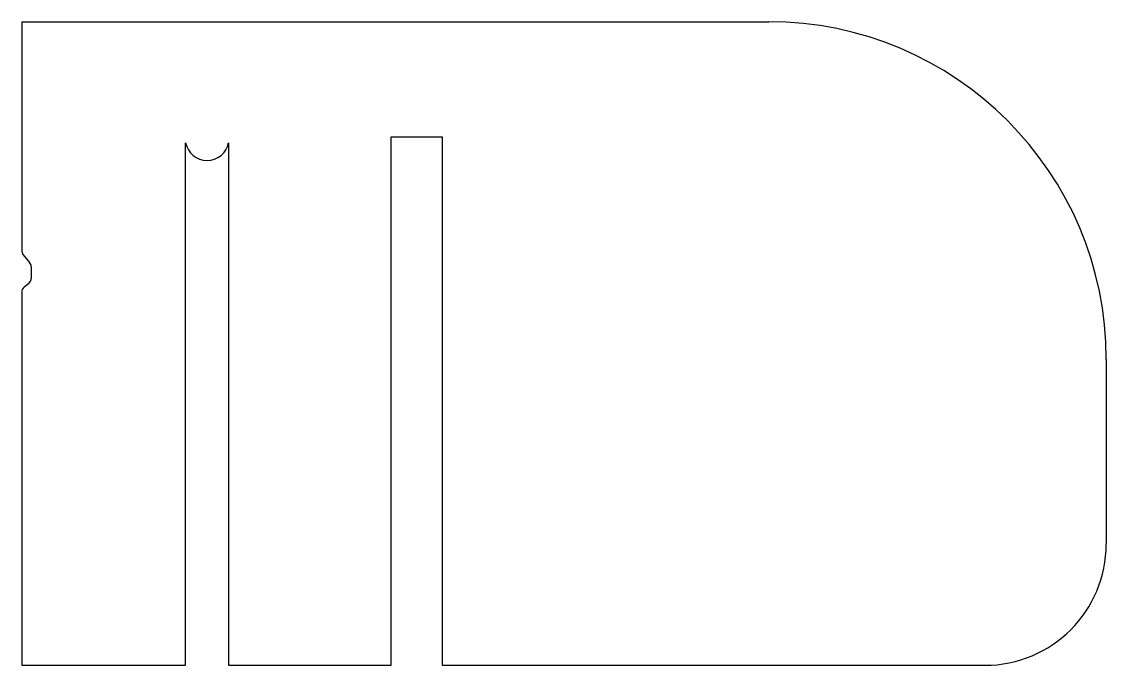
# Model space of a CAD drawing. Header units: millimetres. Extents: x 0 to 161, y 0 to 95.
import ezdxf

# ---------------------------------------------------------------- set-up
doc = ezdxf.new("R2010")
doc.units = ezdxf.units.MM

msp = doc.modelspace()

# ---------------------------------------------------------------- linework, layer by layer
at = {"color": 7, "linetype": 'Continuous'}
for p, q in [((0, 95.31), (110.66, 95.31)), ((0, 95.31), (0, 61.45)), ((24.28, 0), (24.28, 77.39)), ((30.65, 77.39), (30.65, 0)), ((54.75, 0), (54.75, 78.28)), ((54.75, 78.28), (62.27, 78.28)), ((62.27, 78.28), (62.27, 0)), ((0.23, 60.81), (1.18, 59.67)), ((1.41, 59.03), (1.41, 57.33)), ((1.05, 56.56), (0.36, 55.99)), ((0, 55.22), (0, 0)), ((160.66, 45.31), (160.66, 18)), ((0, 0), (24.28, 0)), ((30.65, 0), (54.75, 0)), ((62.27, 0), (142.66, 0))]:
    msp.add_line(p, q, dxfattribs=at)
for centre, radius, start, end in [((110.66, 45.31), 50, 0, 90), ((27.47, 78.03), 3.25, 191.3871, 348.6129), ((1, 61.45), 1, 180, 219.8648), ((0.41, 59.03), 1, 0, 39.8648), ((0.41, 57.33), 1, 309.8648, 0), ((1, 55.22), 1, 129.8648, 180), ((142.66, 18), 18, 270, 0)]:
    msp.add_arc(centre, radius, start, end, dxfattribs=at)

doc.saveas('drawing.dxf')
